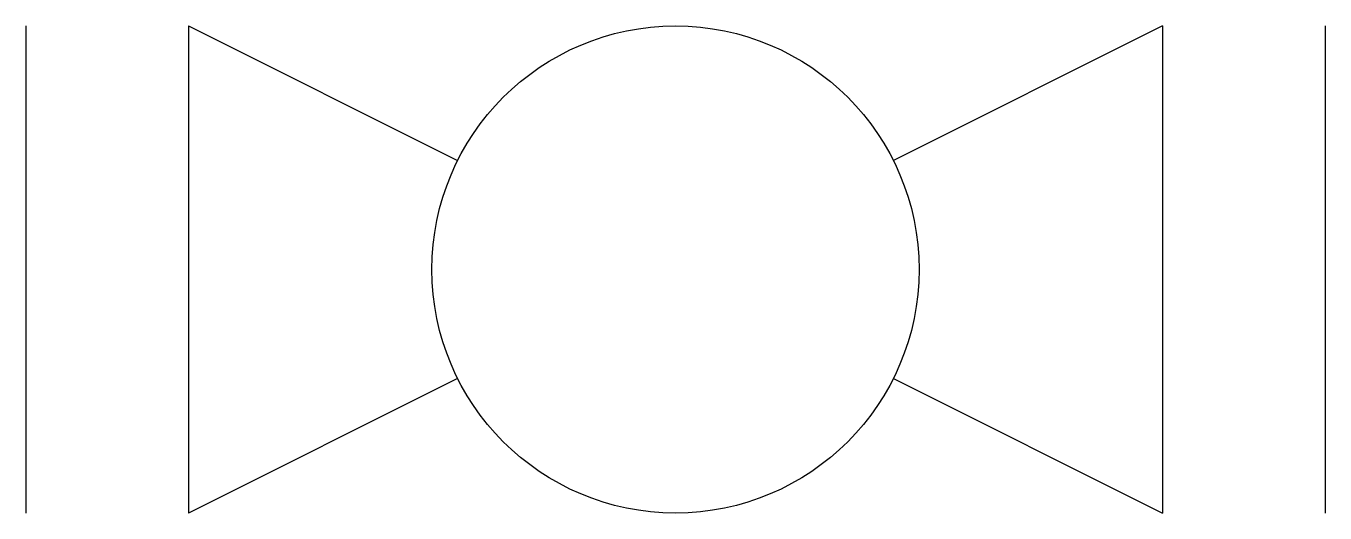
# Model space of a CAD drawing. Extents: x 0 to 8, y -1.5 to 1.5.
import ezdxf

# ---------------------------------------------------------------- set-up
doc = ezdxf.new("R2010")
doc.units = 0
doc.header["$MEASUREMENT"] = 0
doc.layers.add('1', color=7, linetype='CONTINUOUS')

msp = doc.modelspace()

# ---------------------------------------------------------------- linework, layer by layer
at = {"layer": '1'}
for p, q in [((0, 1.5), (0, -1.5)), ((1, 1.5), (2.6584, 0.6708)), ((1, 1.5), (1, -1.5)), ((7, 1.5), (5.3416, 0.6708)), ((7, 1.5), (7, -1.5)), ((8, 1.5), (8, -1.5)), ((2.6584, -0.6708), (1, -1.5)), ((5.3416, -0.6708), (7, -1.5))]:
    msp.add_line(p, q, dxfattribs=at)
msp.add_circle((4, 0), 1.5, dxfattribs=at)

doc.saveas('drawing.dxf')
